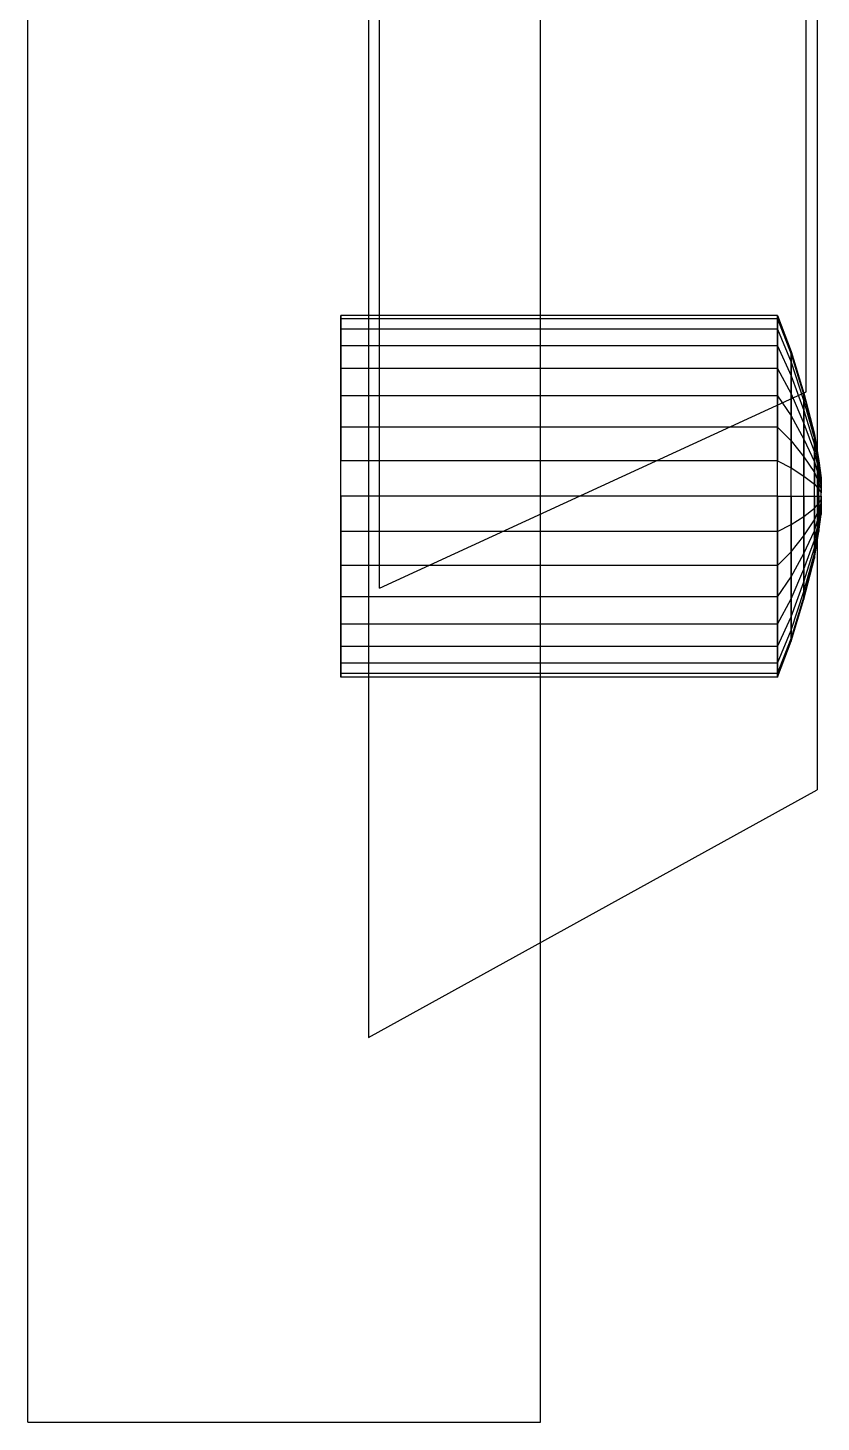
# Model space of a CAD drawing. Extents: x -13.9 to 0.5, y -16.8 to 31.2.
# Drawn here: x -4.03 to -3.242, y 25.534 to 26.919 of the extents above; entities that cross this region are included whole.
import ezdxf

# ---------------------------------------------------------------- set-up
doc = ezdxf.new("R2010")
doc.units = 0
doc.header["$MEASUREMENT"] = 0
doc.layers.get('0').update_dxf_attribs({"linetype": 'CONTINUOUS'})

msp = doc.modelspace()

# ---------------------------------------------------------------- linework, layer by layer
for p, q in [((-4.0297, 25.5336, 5.2077), (-4.0297, 30.4851, 5.2077)), ((-4.0297, 25.5336, -0.2027), (-4.0297, 30.4851, -0.2027)), ((-3.5208, 25.5336, 5.2077), (-3.5208, 30.4851, 5.2077)), ((-3.5208, 25.5336, -0.2027), (-3.5208, 30.4851, -0.2027)), ((-3.6916, 30.2144, 4.9036), (-3.6916, 25.9158, 4.9036)), ((-3.6916, 30.2144, 3.361), (-3.6916, 25.9158, 3.361)), ((-3.2461, 29.9683, 4.8153), (-3.2461, 26.1618, 4.8153)), ((-3.2461, 29.9683, 3.4493), (-3.2461, 26.1618, 3.4493)), ((-3.6807, 26.3622, 1.8844), (-3.6807, 29.768, 1.8844)), ((-3.6807, 26.3622, 3.0881), (-3.6807, 29.768, 3.0881)), ((-3.257, 26.5571, 1.9533), (-3.257, 29.5731, 1.9533)), ((-3.257, 26.5571, 3.0192), (-3.257, 29.5731, 3.0192)), ((-3.719, 26.6296, 0.4424), (-3.719, 26.633, 0.4622)), ((-3.719, 26.633, 0.4622), (-3.719, 26.6296, 0.4819)), ((-3.2856, 26.633, 0.4622), (-3.719, 26.633, 0.4622)), ((-3.719, 26.6194, 0.4233), (-3.719, 26.6296, 0.4424)), ((-3.719, 26.6296, 0.4819), (-3.719, 26.6194, 0.501)), ((-3.2856, 26.6296, 0.4424), (-3.719, 26.6296, 0.4424)), ((-3.2856, 26.6296, 0.4819), (-3.719, 26.6296, 0.4819)), ((-3.2856, 26.6296, 0.4424), (-3.2856, 26.633, 0.4622)), ((-3.2856, 26.633, 0.4622), (-3.2856, 26.6296, 0.4819)), ((-3.2856, 26.633, 0.4622), (-3.2718, 26.5973, 0.4622)), ((-3.2856, 26.6194, 0.4233), (-3.2856, 26.6296, 0.4424)), ((-3.2856, 26.6296, 0.4819), (-3.2856, 26.6194, 0.501)), ((-3.2856, 26.6296, 0.4424), (-3.2718, 26.5946, 0.4463)), ((-3.2856, 26.6296, 0.4819), (-3.2718, 26.5946, 0.478)), ((-3.719, 26.6028, 0.4058), (-3.719, 26.6194, 0.4233)), ((-3.719, 26.6194, 0.501), (-3.719, 26.6028, 0.5185)), ((-3.2856, 26.6194, 0.4233), (-3.719, 26.6194, 0.4233)), ((-3.2856, 26.6194, 0.501), (-3.719, 26.6194, 0.501)), ((-3.2856, 26.6028, 0.4058), (-3.2856, 26.6194, 0.4233)), ((-3.2856, 26.6194, 0.501), (-3.2856, 26.6028, 0.5185)), ((-3.2856, 26.6194, 0.4233), (-3.2718, 26.5864, 0.4311)), ((-3.2856, 26.6194, 0.501), (-3.2718, 26.5864, 0.4933)), ((-3.719, 26.5804, 0.3904), (-3.719, 26.6028, 0.4058)), ((-3.719, 26.6028, 0.5185), (-3.719, 26.5804, 0.5339)), ((-3.2856, 26.6028, 0.4058), (-3.719, 26.6028, 0.4058)), ((-3.2856, 26.6028, 0.5185), (-3.719, 26.6028, 0.5185)), ((-3.2856, 26.5804, 0.3904), (-3.2856, 26.6028, 0.4058)), ((-3.2856, 26.6028, 0.5185), (-3.2856, 26.5804, 0.5339)), ((-3.2856, 26.6028, 0.5185), (-3.2718, 26.5731, 0.5073)), ((-3.2856, 26.6028, 0.4058), (-3.2718, 26.5731, 0.417)), ((-3.2718, 26.5946, 0.4463), (-3.2718, 26.5973, 0.4622)), ((-3.2718, 26.5973, 0.4622), (-3.2718, 26.5946, 0.478)), ((-3.2718, 26.5973, 0.4622), (-3.2592, 26.5557, 0.4622)), ((-3.2718, 26.5864, 0.4311), (-3.2718, 26.5946, 0.4463)), ((-3.2718, 26.5946, 0.478), (-3.2718, 26.5864, 0.4933)), ((-3.2718, 26.5946, 0.4463), (-3.2592, 26.5537, 0.4509)), ((-3.2718, 26.5946, 0.478), (-3.2592, 26.5537, 0.4734)), ((-3.719, 26.5532, 0.3778), (-3.719, 26.5804, 0.3904)), ((-3.719, 26.5804, 0.5339), (-3.719, 26.5532, 0.5465)), ((-3.2856, 26.5804, 0.3904), (-3.719, 26.5804, 0.3904)), ((-3.2856, 26.5804, 0.5339), (-3.719, 26.5804, 0.5339)), ((-3.2856, 26.5532, 0.3778), (-3.2856, 26.5804, 0.3904)), ((-3.2856, 26.5804, 0.5339), (-3.2856, 26.5532, 0.5465)), ((-3.2856, 26.5804, 0.5339), (-3.2718, 26.5552, 0.5196)), ((-3.2856, 26.5804, 0.3904), (-3.2718, 26.5552, 0.4047)), ((-3.2718, 26.5731, 0.417), (-3.2718, 26.5864, 0.4311)), ((-3.2718, 26.5864, 0.4933), (-3.2718, 26.5731, 0.5073)), ((-3.2718, 26.5864, 0.4311), (-3.2592, 26.5479, 0.44)), ((-3.2718, 26.5864, 0.4933), (-3.2592, 26.5479, 0.4843)), ((-3.2718, 26.5552, 0.4047), (-3.2718, 26.5731, 0.417)), ((-3.2718, 26.5731, 0.5073), (-3.2718, 26.5552, 0.5196)), ((-3.2718, 26.5731, 0.417), (-3.2592, 26.5385, 0.4301)), ((-3.2718, 26.5731, 0.5073), (-3.2592, 26.5385, 0.4942)), ((-3.719, 26.5221, 0.3684), (-3.719, 26.5532, 0.3778)), ((-3.719, 26.5532, 0.5465), (-3.719, 26.5221, 0.5559)), ((-3.2856, 26.5532, 0.3778), (-3.719, 26.5532, 0.3778)), ((-3.2856, 26.5532, 0.5465), (-3.719, 26.5532, 0.5465)), ((-3.6807, 26.3622, 3.0881), (-3.257, 26.5571, 3.0192)), ((-3.6807, 26.3622, 1.8844), (-3.257, 26.5571, 1.9533)), ((-3.2856, 26.5221, 0.3684), (-3.2856, 26.5532, 0.3778)), ((-3.2856, 26.5532, 0.5465), (-3.2856, 26.5221, 0.5559)), ((-3.2856, 26.5532, 0.5465), (-3.2718, 26.5334, 0.5297)), ((-3.2856, 26.5532, 0.3778), (-3.2718, 26.5334, 0.3946)), ((-3.2718, 26.5334, 0.3946), (-3.2718, 26.5552, 0.4047)), ((-3.2718, 26.5552, 0.5196), (-3.2718, 26.5334, 0.5297)), ((-3.2718, 26.5552, 0.4047), (-3.2592, 26.5257, 0.4213)), ((-3.2718, 26.5552, 0.5196), (-3.2592, 26.5257, 0.503)), ((-3.2592, 26.5537, 0.4509), (-3.2592, 26.5557, 0.4622)), ((-3.2592, 26.5557, 0.4622), (-3.2592, 26.5537, 0.4734)), ((-3.2592, 26.5557, 0.4622), (-3.2488, 26.515, 0.4622)), ((-3.2592, 26.5479, 0.44), (-3.2592, 26.5537, 0.4509)), ((-3.2592, 26.5537, 0.4734), (-3.2592, 26.5479, 0.4843)), ((-3.2592, 26.5537, 0.4509), (-3.2488, 26.5138, 0.4554)), ((-3.2592, 26.5537, 0.4734), (-3.2488, 26.5138, 0.4689)), ((-3.257, 26.5571, 3.0192), (-3.257, 26.5571, 1.9533)), ((-3.2592, 26.5385, 0.4301), (-3.2592, 26.5479, 0.44)), ((-3.2592, 26.5479, 0.4843), (-3.2592, 26.5385, 0.4942)), ((-3.2592, 26.5479, 0.44), (-3.2488, 26.5103, 0.4488)), ((-3.2592, 26.5479, 0.4843), (-3.2488, 26.5103, 0.4755)), ((-3.2592, 26.5257, 0.4213), (-3.2592, 26.5385, 0.4301)), ((-3.2592, 26.5385, 0.4942), (-3.2592, 26.5257, 0.503)), ((-3.2592, 26.5385, 0.4301), (-3.2488, 26.5046, 0.4428)), ((-3.2592, 26.5385, 0.4942), (-3.2488, 26.5046, 0.4815)), ((-3.2718, 26.5085, 0.3871), (-3.2718, 26.5334, 0.3946)), ((-3.2718, 26.5334, 0.5297), (-3.2718, 26.5085, 0.5372)), ((-3.2718, 26.5334, 0.3946), (-3.2592, 26.5102, 0.4141)), ((-3.2718, 26.5334, 0.5297), (-3.2592, 26.5102, 0.5102)), ((-3.2592, 26.5102, 0.4141), (-3.2592, 26.5257, 0.4213)), ((-3.2592, 26.5257, 0.503), (-3.2592, 26.5102, 0.5102)), ((-3.2592, 26.5257, 0.4213), (-3.2488, 26.497, 0.4375)), ((-3.2592, 26.5257, 0.503), (-3.2488, 26.497, 0.4868)), ((-3.719, 26.4884, 0.3627), (-3.719, 26.5221, 0.3684)), ((-3.719, 26.5221, 0.5559), (-3.719, 26.4884, 0.5616)), ((-3.2856, 26.5221, 0.5559), (-3.719, 26.5221, 0.5559)), ((-3.2856, 26.5221, 0.3684), (-3.719, 26.5221, 0.3684)), ((-3.2856, 26.4884, 0.3627), (-3.2856, 26.5221, 0.3684)), ((-3.2856, 26.5221, 0.5559), (-3.2856, 26.4884, 0.5616)), ((-3.2856, 26.5221, 0.5559), (-3.2718, 26.5085, 0.5372)), ((-3.2856, 26.5221, 0.3684), (-3.2718, 26.5085, 0.3871)), ((-3.2592, 26.4925, 0.4088), (-3.2592, 26.5102, 0.4141)), ((-3.2592, 26.5102, 0.5102), (-3.2592, 26.4925, 0.5155)), ((-3.2592, 26.5102, 0.5102), (-3.2488, 26.4876, 0.4911)), ((-3.2592, 26.5102, 0.4141), (-3.2488, 26.4876, 0.4332)), ((-3.2488, 26.5138, 0.4554), (-3.2488, 26.515, 0.4622)), ((-3.2488, 26.515, 0.4622), (-3.2488, 26.5138, 0.4689)), ((-3.2488, 26.515, 0.4622), (-3.2445, 26.4884, 0.4622)), ((-3.2488, 26.5103, 0.4488), (-3.2488, 26.5138, 0.4554)), ((-3.2488, 26.5138, 0.4689), (-3.2488, 26.5103, 0.4755)), ((-3.2488, 26.5138, 0.4554), (-3.2445, 26.4877, 0.4583)), ((-3.2488, 26.5138, 0.4689), (-3.2445, 26.4877, 0.466)), ((-3.2488, 26.5046, 0.4428), (-3.2488, 26.5103, 0.4488)), ((-3.2488, 26.5103, 0.4755), (-3.2488, 26.5046, 0.4815)), ((-3.2488, 26.5103, 0.4755), (-3.2445, 26.4857, 0.4697)), ((-3.2488, 26.5103, 0.4488), (-3.2445, 26.4857, 0.4546)), ((-3.2718, 26.4815, 0.3824), (-3.2718, 26.5085, 0.3871)), ((-3.2718, 26.5085, 0.5372), (-3.2718, 26.4815, 0.5419)), ((-3.2718, 26.5085, 0.5372), (-3.2592, 26.4925, 0.5155)), ((-3.2718, 26.5085, 0.3871), (-3.2592, 26.4925, 0.4088)), ((-3.2488, 26.497, 0.4375), (-3.2488, 26.5046, 0.4428)), ((-3.2488, 26.5046, 0.4815), (-3.2488, 26.497, 0.4868)), ((-3.2488, 26.5046, 0.4815), (-3.2445, 26.4825, 0.4731)), ((-3.2488, 26.5046, 0.4428), (-3.2445, 26.4825, 0.4512)), ((-3.2488, 26.4876, 0.4332), (-3.2488, 26.497, 0.4375)), ((-3.2488, 26.497, 0.4868), (-3.2488, 26.4876, 0.4911)), ((-3.2488, 26.497, 0.4868), (-3.2445, 26.4781, 0.4761)), ((-3.2488, 26.497, 0.4375), (-3.2445, 26.4781, 0.4482)), ((-3.719, 26.4534, 0.3607), (-3.719, 26.4884, 0.3627)), ((-3.719, 26.4534, 0.5636), (-3.719, 26.4884, 0.5616)), ((-3.2856, 26.4884, 0.5616), (-3.719, 26.4884, 0.5616)), ((-3.2856, 26.4884, 0.3627), (-3.719, 26.4884, 0.3627)), ((-3.2856, 26.4534, 0.3607), (-3.2856, 26.4884, 0.3627)), ((-3.2856, 26.4534, 0.5636), (-3.2856, 26.4884, 0.5616)), ((-3.2856, 26.4884, 0.3627), (-3.2718, 26.4815, 0.3824)), ((-3.2856, 26.4884, 0.5616), (-3.2718, 26.4815, 0.5419)), ((-3.2718, 26.4534, 0.3809), (-3.2718, 26.4815, 0.3824)), ((-3.2718, 26.4534, 0.5434), (-3.2718, 26.4815, 0.5419)), ((-3.2718, 26.4815, 0.5419), (-3.2592, 26.4733, 0.5188)), ((-3.2718, 26.4815, 0.3824), (-3.2592, 26.4733, 0.4055)), ((-3.2592, 26.4733, 0.4055), (-3.2592, 26.4925, 0.4088)), ((-3.2592, 26.4925, 0.5155), (-3.2592, 26.4733, 0.5188)), ((-3.2592, 26.4925, 0.5155), (-3.2488, 26.477, 0.4943)), ((-3.2592, 26.4925, 0.4088), (-3.2488, 26.477, 0.43)), ((-3.2488, 26.477, 0.43), (-3.2488, 26.4876, 0.4332)), ((-3.2488, 26.4876, 0.4911), (-3.2488, 26.477, 0.4943)), ((-3.2488, 26.4876, 0.4911), (-3.2445, 26.4728, 0.4786)), ((-3.2488, 26.4876, 0.4332), (-3.2445, 26.4728, 0.4457)), ((-3.2445, 26.4877, 0.4583), (-3.2445, 26.4884, 0.4622)), ((-3.2445, 26.4884, 0.4622), (-3.2445, 26.4877, 0.466)), ((-3.2445, 26.4884, 0.4622), (-3.2422, 26.4715, 0.4622)), ((-3.2445, 26.4857, 0.4546), (-3.2445, 26.4877, 0.4583)), ((-3.2445, 26.4877, 0.466), (-3.2445, 26.4857, 0.4697)), ((-3.2445, 26.4877, 0.4583), (-3.2422, 26.4712, 0.4602)), ((-3.2445, 26.4877, 0.466), (-3.2422, 26.4712, 0.4641)), ((-3.2445, 26.4825, 0.4512), (-3.2445, 26.4857, 0.4546)), ((-3.2445, 26.4857, 0.4697), (-3.2445, 26.4825, 0.4731)), ((-3.2445, 26.4857, 0.4697), (-3.2422, 26.4701, 0.4661)), ((-3.2445, 26.4857, 0.4546), (-3.2422, 26.4701, 0.4582)), ((-3.2445, 26.4781, 0.4482), (-3.2445, 26.4825, 0.4512)), ((-3.2445, 26.4825, 0.4731), (-3.2445, 26.4781, 0.4761)), ((-3.2445, 26.4825, 0.4731), (-3.2422, 26.4685, 0.4678)), ((-3.2445, 26.4825, 0.4512), (-3.2422, 26.4685, 0.4565)), ((-3.2592, 26.4534, 0.4044), (-3.2592, 26.4733, 0.4055)), ((-3.2592, 26.4534, 0.5199), (-3.2592, 26.4733, 0.5188)), ((-3.2592, 26.4733, 0.4055), (-3.2488, 26.4654, 0.428)), ((-3.2592, 26.4733, 0.5188), (-3.2488, 26.4654, 0.4963)), ((-3.2488, 26.4654, 0.428), (-3.2488, 26.477, 0.43)), ((-3.2488, 26.477, 0.4943), (-3.2488, 26.4654, 0.4963)), ((-3.2488, 26.477, 0.4943), (-3.2445, 26.4668, 0.4804)), ((-3.2488, 26.477, 0.43), (-3.2445, 26.4668, 0.4439)), ((-3.2445, 26.4728, 0.4457), (-3.2445, 26.4781, 0.4482)), ((-3.2445, 26.4781, 0.4761), (-3.2445, 26.4728, 0.4786)), ((-3.2445, 26.4781, 0.4761), (-3.2422, 26.4662, 0.4694)), ((-3.2445, 26.4781, 0.4482), (-3.2422, 26.4662, 0.4549)), ((-3.2445, 26.4668, 0.4439), (-3.2445, 26.4728, 0.4457)), ((-3.2445, 26.4728, 0.4786), (-3.2445, 26.4668, 0.4804)), ((-3.2445, 26.4728, 0.4786), (-3.2422, 26.4635, 0.4707)), ((-3.2445, 26.4728, 0.4457), (-3.2422, 26.4635, 0.4536)), ((-3.2422, 26.4712, 0.4602), (-3.2422, 26.4715, 0.4622)), ((-3.2422, 26.4715, 0.4622), (-3.2422, 26.4712, 0.4641)), ((-3.2422, 26.4701, 0.4582), (-3.2422, 26.4712, 0.4602)), ((-3.2422, 26.4712, 0.4641), (-3.2422, 26.4701, 0.4661)), ((-3.2422, 26.4685, 0.4565), (-3.2422, 26.4701, 0.4582)), ((-3.2422, 26.4701, 0.4661), (-3.2422, 26.4685, 0.4678)), ((-3.2422, 26.4662, 0.4549), (-3.2422, 26.4685, 0.4565)), ((-3.2422, 26.4685, 0.4678), (-3.2422, 26.4662, 0.4694)), ((-3.2488, 26.4534, 0.4274), (-3.2488, 26.4654, 0.428)), ((-3.2488, 26.4534, 0.497), (-3.2488, 26.4654, 0.4963)), ((-3.2488, 26.4654, 0.428), (-3.2445, 26.4602, 0.4428)), ((-3.2488, 26.4654, 0.4963), (-3.2445, 26.4602, 0.4815)), ((-3.2445, 26.4602, 0.4428), (-3.2445, 26.4668, 0.4439)), ((-3.2445, 26.4668, 0.4804), (-3.2445, 26.4602, 0.4815)), ((-3.2445, 26.4668, 0.4804), (-3.2422, 26.4603, 0.4716)), ((-3.2445, 26.4668, 0.4439), (-3.2422, 26.4603, 0.4527)), ((-3.2445, 26.4534, 0.4424), (-3.2445, 26.4602, 0.4428)), ((-3.2445, 26.4534, 0.4819), (-3.2445, 26.4602, 0.4815)), ((-3.2445, 26.4602, 0.4428), (-3.2422, 26.4569, 0.4521)), ((-3.2445, 26.4602, 0.4815), (-3.2422, 26.4569, 0.4722)), ((-3.2422, 26.4635, 0.4536), (-3.2422, 26.4662, 0.4549)), ((-3.2422, 26.4662, 0.4694), (-3.2422, 26.4635, 0.4707)), ((-3.2422, 26.4603, 0.4527), (-3.2422, 26.4635, 0.4536)), ((-3.2422, 26.4635, 0.4707), (-3.2422, 26.4603, 0.4716)), ((-3.2422, 26.4569, 0.4521), (-3.2422, 26.4603, 0.4527)), ((-3.2422, 26.4603, 0.4716), (-3.2422, 26.4569, 0.4722)), ((-3.2422, 26.4534, 0.4519), (-3.2422, 26.4569, 0.4521)), ((-3.2422, 26.4534, 0.4724), (-3.2422, 26.4569, 0.4722)), ((-3.719, 26.4534, 0.5636), (-3.719, 26.4183, 0.5616)), ((-3.719, 26.4183, 0.3627), (-3.719, 26.4534, 0.3607)), ((-3.2856, 26.4534, 0.5636), (-3.719, 26.4534, 0.5636)), ((-3.2856, 26.4534, 0.3607), (-3.719, 26.4534, 0.3607)), ((-3.2856, 26.4534, 0.5636), (-3.2856, 26.4183, 0.5616)), ((-3.2856, 26.4183, 0.3627), (-3.2856, 26.4534, 0.3607)), ((-3.2856, 26.4534, 0.5636), (-3.2718, 26.4534, 0.5434)), ((-3.2856, 26.4534, 0.3607), (-3.2718, 26.4534, 0.3809)), ((-3.2718, 26.4534, 0.5434), (-3.2718, 26.4253, 0.5419)), ((-3.2718, 26.4253, 0.3824), (-3.2718, 26.4534, 0.3809)), ((-3.2718, 26.4534, 0.5434), (-3.2592, 26.4534, 0.5199)), ((-3.2718, 26.4534, 0.3809), (-3.2592, 26.4534, 0.4044)), ((-3.2592, 26.4534, 0.5199), (-3.2592, 26.4334, 0.5188)), ((-3.2592, 26.4334, 0.4055), (-3.2592, 26.4534, 0.4044)), ((-3.2592, 26.4534, 0.5199), (-3.2488, 26.4534, 0.497)), ((-3.2592, 26.4534, 0.4044), (-3.2488, 26.4534, 0.4274)), ((-3.2592, 26.4334, 0.5188), (-3.2488, 26.4414, 0.4963)), ((-3.2592, 26.4334, 0.4055), (-3.2488, 26.4414, 0.428)), ((-3.2488, 26.4534, 0.497), (-3.2488, 26.4414, 0.4963)), ((-3.2488, 26.4414, 0.428), (-3.2488, 26.4534, 0.4274)), ((-3.2488, 26.4534, 0.497), (-3.2445, 26.4534, 0.4819)), ((-3.2488, 26.4534, 0.4274), (-3.2445, 26.4534, 0.4424)), ((-3.2488, 26.4414, 0.4963), (-3.2445, 26.4466, 0.4815)), ((-3.2488, 26.4414, 0.428), (-3.2445, 26.4466, 0.4428)), ((-3.2488, 26.4414, 0.4963), (-3.2488, 26.4298, 0.4943)), ((-3.2488, 26.4298, 0.43), (-3.2488, 26.4414, 0.428)), ((-3.2488, 26.4298, 0.43), (-3.2445, 26.44, 0.4439)), ((-3.2488, 26.4298, 0.4943), (-3.2445, 26.44, 0.4804)), ((-3.2445, 26.4534, 0.4819), (-3.2445, 26.4466, 0.4815)), ((-3.2445, 26.4466, 0.4428), (-3.2445, 26.4534, 0.4424)), ((-3.2445, 26.4534, 0.4819), (-3.2422, 26.4534, 0.4724)), ((-3.2445, 26.4534, 0.4424), (-3.2422, 26.4534, 0.4519)), ((-3.2445, 26.4466, 0.4815), (-3.2422, 26.4498, 0.4722)), ((-3.2445, 26.4466, 0.4428), (-3.2422, 26.4498, 0.4521)), ((-3.2445, 26.4466, 0.4815), (-3.2445, 26.44, 0.4804)), ((-3.2445, 26.44, 0.4439), (-3.2445, 26.4466, 0.4428)), ((-3.2445, 26.44, 0.4439), (-3.2422, 26.4464, 0.4527)), ((-3.2445, 26.44, 0.4804), (-3.2422, 26.4464, 0.4716)), ((-3.2445, 26.4339, 0.4457), (-3.2422, 26.4433, 0.4536)), ((-3.2445, 26.4339, 0.4786), (-3.2422, 26.4433, 0.4707)), ((-3.2445, 26.4286, 0.4761), (-3.2422, 26.4406, 0.4694)), ((-3.2445, 26.4286, 0.4482), (-3.2422, 26.4406, 0.4549)), ((-3.2445, 26.44, 0.4804), (-3.2445, 26.4339, 0.4786)), ((-3.2445, 26.4339, 0.4457), (-3.2445, 26.44, 0.4439)), ((-3.2422, 26.4534, 0.4724), (-3.2422, 26.4498, 0.4722)), ((-3.2422, 26.4498, 0.4521), (-3.2422, 26.4534, 0.4519)), ((-3.2422, 26.4498, 0.4722), (-3.2422, 26.4464, 0.4716)), ((-3.2422, 26.4464, 0.4527), (-3.2422, 26.4498, 0.4521)), ((-3.2422, 26.4464, 0.4716), (-3.2422, 26.4433, 0.4707)), ((-3.2422, 26.4433, 0.4536), (-3.2422, 26.4464, 0.4527)), ((-3.2422, 26.4433, 0.4707), (-3.2422, 26.4406, 0.4694)), ((-3.2422, 26.4406, 0.4549), (-3.2422, 26.4433, 0.4536)), ((-3.2422, 26.4406, 0.4694), (-3.2422, 26.4383, 0.4678)), ((-3.2422, 26.4383, 0.4565), (-3.2422, 26.4406, 0.4549)), ((-3.2718, 26.4253, 0.5419), (-3.2592, 26.4334, 0.5188)), ((-3.2718, 26.4253, 0.3824), (-3.2592, 26.4334, 0.4055)), ((-3.2592, 26.4334, 0.5188), (-3.2592, 26.4142, 0.5155)), ((-3.2592, 26.4142, 0.4088), (-3.2592, 26.4334, 0.4055)), ((-3.2592, 26.4142, 0.4088), (-3.2488, 26.4298, 0.43)), ((-3.2592, 26.4142, 0.5155), (-3.2488, 26.4298, 0.4943)), ((-3.2488, 26.4191, 0.4332), (-3.2445, 26.4339, 0.4457)), ((-3.2488, 26.4191, 0.4911), (-3.2445, 26.4339, 0.4786)), ((-3.2488, 26.4298, 0.4943), (-3.2488, 26.4191, 0.4911)), ((-3.2488, 26.4191, 0.4332), (-3.2488, 26.4298, 0.43)), ((-3.2488, 26.4098, 0.4375), (-3.2445, 26.4286, 0.4482)), ((-3.2488, 26.4098, 0.4868), (-3.2445, 26.4286, 0.4761)), ((-3.2445, 26.4243, 0.4731), (-3.2422, 26.4383, 0.4678)), ((-3.2445, 26.4243, 0.4512), (-3.2422, 26.4383, 0.4565)), ((-3.2445, 26.421, 0.4697), (-3.2422, 26.4366, 0.4661)), ((-3.2445, 26.421, 0.4546), (-3.2422, 26.4366, 0.4582)), ((-3.2445, 26.419, 0.466), (-3.2422, 26.4356, 0.4641)), ((-3.2445, 26.419, 0.4583), (-3.2422, 26.4356, 0.4602)), ((-3.2445, 26.4184, 0.4622), (-3.2422, 26.4353, 0.4622)), ((-3.2445, 26.4339, 0.4786), (-3.2445, 26.4286, 0.4761)), ((-3.2445, 26.4286, 0.4482), (-3.2445, 26.4339, 0.4457)), ((-3.2445, 26.4286, 0.4761), (-3.2445, 26.4243, 0.4731)), ((-3.2445, 26.4243, 0.4512), (-3.2445, 26.4286, 0.4482)), ((-3.2422, 26.4383, 0.4678), (-3.2422, 26.4366, 0.4661)), ((-3.2422, 26.4366, 0.4582), (-3.2422, 26.4383, 0.4565)), ((-3.2422, 26.4366, 0.4661), (-3.2422, 26.4356, 0.4641)), ((-3.2422, 26.4356, 0.4602), (-3.2422, 26.4366, 0.4582)), ((-3.2422, 26.4356, 0.4641), (-3.2422, 26.4353, 0.4622)), ((-3.2422, 26.4353, 0.4622), (-3.2422, 26.4356, 0.4602)), ((-3.719, 26.4183, 0.5616), (-3.719, 26.3846, 0.5559)), ((-3.719, 26.3846, 0.3684), (-3.719, 26.4183, 0.3627)), ((-3.2856, 26.4183, 0.5616), (-3.719, 26.4183, 0.5616)), ((-3.2856, 26.4183, 0.3627), (-3.719, 26.4183, 0.3627)), ((-3.2856, 26.4183, 0.5616), (-3.2718, 26.4253, 0.5419)), ((-3.2856, 26.4183, 0.3627), (-3.2718, 26.4253, 0.3824)), ((-3.2856, 26.4183, 0.5616), (-3.2856, 26.3846, 0.5559)), ((-3.2856, 26.3846, 0.3684), (-3.2856, 26.4183, 0.3627)), ((-3.2718, 26.4253, 0.5419), (-3.2718, 26.3983, 0.5372)), ((-3.2718, 26.3983, 0.3871), (-3.2718, 26.4253, 0.3824)), ((-3.2718, 26.3983, 0.3871), (-3.2592, 26.4142, 0.4088)), ((-3.2718, 26.3983, 0.5372), (-3.2592, 26.4142, 0.5155)), ((-3.2592, 26.3965, 0.4141), (-3.2488, 26.4191, 0.4332)), ((-3.2592, 26.3965, 0.5102), (-3.2488, 26.4191, 0.4911)), ((-3.2592, 26.4142, 0.5155), (-3.2592, 26.3965, 0.5102)), ((-3.2592, 26.3965, 0.4141), (-3.2592, 26.4142, 0.4088)), ((-3.2488, 26.4021, 0.4428), (-3.2445, 26.4243, 0.4512)), ((-3.2488, 26.4021, 0.4815), (-3.2445, 26.4243, 0.4731)), ((-3.2488, 26.3964, 0.4488), (-3.2445, 26.421, 0.4546)), ((-3.2488, 26.3964, 0.4755), (-3.2445, 26.421, 0.4697)), ((-3.2488, 26.4191, 0.4911), (-3.2488, 26.4098, 0.4868)), ((-3.2488, 26.4098, 0.4375), (-3.2488, 26.4191, 0.4332)), ((-3.2488, 26.3929, 0.4689), (-3.2445, 26.419, 0.466)), ((-3.2488, 26.3929, 0.4554), (-3.2445, 26.419, 0.4583)), ((-3.2488, 26.3917, 0.4622), (-3.2445, 26.4184, 0.4622)), ((-3.2445, 26.4243, 0.4731), (-3.2445, 26.421, 0.4697)), ((-3.2445, 26.421, 0.4546), (-3.2445, 26.4243, 0.4512)), ((-3.2445, 26.421, 0.4697), (-3.2445, 26.419, 0.466)), ((-3.2445, 26.419, 0.4583), (-3.2445, 26.421, 0.4546)), ((-3.2445, 26.419, 0.466), (-3.2445, 26.4184, 0.4622)), ((-3.2445, 26.4184, 0.4622), (-3.2445, 26.419, 0.4583)), ((-3.2856, 26.3846, 0.3684), (-3.2718, 26.3983, 0.3871)), ((-3.2856, 26.3846, 0.5559), (-3.2718, 26.3983, 0.5372)), ((-3.2718, 26.3983, 0.5372), (-3.2718, 26.3734, 0.5297)), ((-3.2718, 26.3734, 0.3946), (-3.2718, 26.3983, 0.3871)), ((-3.2592, 26.381, 0.4213), (-3.2488, 26.4098, 0.4375)), ((-3.2592, 26.381, 0.503), (-3.2488, 26.4098, 0.4868)), ((-3.2592, 26.3683, 0.4301), (-3.2488, 26.4021, 0.4428)), ((-3.2592, 26.3683, 0.4942), (-3.2488, 26.4021, 0.4815)), ((-3.2488, 26.4098, 0.4868), (-3.2488, 26.4021, 0.4815)), ((-3.2488, 26.4021, 0.4428), (-3.2488, 26.4098, 0.4375)), ((-3.2488, 26.4021, 0.4815), (-3.2488, 26.3964, 0.4755)), ((-3.2488, 26.3964, 0.4488), (-3.2488, 26.4021, 0.4428)), ((-3.719, 26.3846, 0.5559), (-3.719, 26.3536, 0.5465)), ((-3.719, 26.3536, 0.3778), (-3.719, 26.3846, 0.3684)), ((-3.2856, 26.3846, 0.3684), (-3.719, 26.3846, 0.3684)), ((-3.2856, 26.3846, 0.5559), (-3.719, 26.3846, 0.5559)), ((-3.2856, 26.3846, 0.5559), (-3.2856, 26.3536, 0.5465)), ((-3.2856, 26.3536, 0.3778), (-3.2856, 26.3846, 0.3684)), ((-3.2718, 26.3734, 0.3946), (-3.2592, 26.3965, 0.4141)), ((-3.2718, 26.3734, 0.5297), (-3.2592, 26.3965, 0.5102)), ((-3.2592, 26.3965, 0.5102), (-3.2592, 26.381, 0.503)), ((-3.2592, 26.381, 0.4213), (-3.2592, 26.3965, 0.4141)), ((-3.2592, 26.3589, 0.44), (-3.2488, 26.3964, 0.4488)), ((-3.2592, 26.3589, 0.4843), (-3.2488, 26.3964, 0.4755)), ((-3.2592, 26.353, 0.4734), (-3.2488, 26.3929, 0.4689)), ((-3.2592, 26.353, 0.4509), (-3.2488, 26.3929, 0.4554)), ((-3.2592, 26.3511, 0.4622), (-3.2488, 26.3917, 0.4622)), ((-3.2488, 26.3964, 0.4755), (-3.2488, 26.3929, 0.4689)), ((-3.2488, 26.3929, 0.4554), (-3.2488, 26.3964, 0.4488)), ((-3.2488, 26.3929, 0.4689), (-3.2488, 26.3917, 0.4622)), ((-3.2488, 26.3917, 0.4622), (-3.2488, 26.3929, 0.4554)), ((-3.2856, 26.3536, 0.3778), (-3.2718, 26.3734, 0.3946)), ((-3.2856, 26.3536, 0.5465), (-3.2718, 26.3734, 0.5297)), ((-3.2718, 26.3516, 0.5196), (-3.2592, 26.381, 0.503)), ((-3.2718, 26.3516, 0.4047), (-3.2592, 26.381, 0.4213)), ((-3.2718, 26.3734, 0.5297), (-3.2718, 26.3516, 0.5196)), ((-3.2718, 26.3516, 0.4047), (-3.2718, 26.3734, 0.3946)), ((-3.2592, 26.381, 0.503), (-3.2592, 26.3683, 0.4942)), ((-3.2592, 26.3683, 0.4301), (-3.2592, 26.381, 0.4213)), ((-3.6807, 26.3622, 3.0881), (-3.6807, 26.3622, 1.8844)), ((-3.2718, 26.3337, 0.5073), (-3.2592, 26.3683, 0.4942)), ((-3.2718, 26.3337, 0.417), (-3.2592, 26.3683, 0.4301)), ((-3.2718, 26.3204, 0.4933), (-3.2592, 26.3589, 0.4843)), ((-3.2718, 26.3204, 0.4311), (-3.2592, 26.3589, 0.44)), ((-3.2592, 26.3683, 0.4942), (-3.2592, 26.3589, 0.4843)), ((-3.2592, 26.3589, 0.44), (-3.2592, 26.3683, 0.4301)), ((-3.2592, 26.3589, 0.4843), (-3.2592, 26.353, 0.4734)), ((-3.2592, 26.353, 0.4509), (-3.2592, 26.3589, 0.44)), ((-3.719, 26.3536, 0.5465), (-3.719, 26.3264, 0.5339)), ((-3.719, 26.3264, 0.3904), (-3.719, 26.3536, 0.3778)), ((-3.2856, 26.3536, 0.5465), (-3.719, 26.3536, 0.5465)), ((-3.2856, 26.3536, 0.3778), (-3.719, 26.3536, 0.3778)), ((-3.2856, 26.3536, 0.5465), (-3.2856, 26.3264, 0.5339)), ((-3.2856, 26.3264, 0.3904), (-3.2856, 26.3536, 0.3778)), ((-3.2856, 26.3264, 0.3904), (-3.2718, 26.3516, 0.4047)), ((-3.2856, 26.3264, 0.5339), (-3.2718, 26.3516, 0.5196)), ((-3.2718, 26.3122, 0.478), (-3.2592, 26.353, 0.4734)), ((-3.2718, 26.3122, 0.4463), (-3.2592, 26.353, 0.4509)), ((-3.2718, 26.3516, 0.5196), (-3.2718, 26.3337, 0.5073)), ((-3.2718, 26.3337, 0.417), (-3.2718, 26.3516, 0.4047)), ((-3.2718, 26.3094, 0.4622), (-3.2592, 26.3511, 0.4622)), ((-3.2592, 26.353, 0.4734), (-3.2592, 26.3511, 0.4622)), ((-3.2592, 26.3511, 0.4622), (-3.2592, 26.353, 0.4509)), ((-3.2856, 26.304, 0.4058), (-3.2718, 26.3337, 0.417)), ((-3.2856, 26.304, 0.5185), (-3.2718, 26.3337, 0.5073)), ((-3.2718, 26.3337, 0.5073), (-3.2718, 26.3204, 0.4933)), ((-3.2718, 26.3204, 0.4311), (-3.2718, 26.3337, 0.417)), ((-3.719, 26.3264, 0.5339), (-3.719, 26.304, 0.5185)), ((-3.719, 26.304, 0.4058), (-3.719, 26.3264, 0.3904)), ((-3.2856, 26.3264, 0.5339), (-3.719, 26.3264, 0.5339)), ((-3.2856, 26.3264, 0.3904), (-3.719, 26.3264, 0.3904)), ((-3.2856, 26.3264, 0.5339), (-3.2856, 26.304, 0.5185)), ((-3.2856, 26.304, 0.4058), (-3.2856, 26.3264, 0.3904)), ((-3.2856, 26.2874, 0.4233), (-3.2718, 26.3204, 0.4311)), ((-3.2856, 26.2874, 0.501), (-3.2718, 26.3204, 0.4933)), ((-3.2718, 26.3204, 0.4933), (-3.2718, 26.3122, 0.478)), ((-3.2718, 26.3122, 0.4463), (-3.2718, 26.3204, 0.4311)), ((-3.719, 26.304, 0.5185), (-3.719, 26.2874, 0.501)), ((-3.719, 26.2874, 0.4233), (-3.719, 26.304, 0.4058)), ((-3.2856, 26.304, 0.5185), (-3.719, 26.304, 0.5185)), ((-3.2856, 26.304, 0.4058), (-3.719, 26.304, 0.4058)), ((-3.2856, 26.2772, 0.4424), (-3.2718, 26.3122, 0.4463)), ((-3.2856, 26.2772, 0.4819), (-3.2718, 26.3122, 0.478)), ((-3.2856, 26.2737, 0.4622), (-3.2718, 26.3094, 0.4622)), ((-3.2856, 26.304, 0.5185), (-3.2856, 26.2874, 0.501)), ((-3.2856, 26.2874, 0.4233), (-3.2856, 26.304, 0.4058)), ((-3.2718, 26.3122, 0.478), (-3.2718, 26.3094, 0.4622)), ((-3.2718, 26.3094, 0.4622), (-3.2718, 26.3122, 0.4463)), ((-3.719, 26.2874, 0.501), (-3.719, 26.2772, 0.4819)), ((-3.719, 26.2772, 0.4424), (-3.719, 26.2874, 0.4233)), ((-3.2856, 26.2874, 0.501), (-3.719, 26.2874, 0.501)), ((-3.2856, 26.2874, 0.4233), (-3.719, 26.2874, 0.4233)), ((-3.2856, 26.2874, 0.501), (-3.2856, 26.2772, 0.4819)), ((-3.2856, 26.2772, 0.4424), (-3.2856, 26.2874, 0.4233)), ((-3.719, 26.2772, 0.4819), (-3.719, 26.2737, 0.4622)), ((-3.719, 26.2737, 0.4622), (-3.719, 26.2772, 0.4424)), ((-3.2856, 26.2772, 0.4819), (-3.719, 26.2772, 0.4819)), ((-3.2856, 26.2772, 0.4424), (-3.719, 26.2772, 0.4424)), ((-3.2856, 26.2737, 0.4622), (-3.719, 26.2737, 0.4622)), ((-3.2856, 26.2772, 0.4819), (-3.2856, 26.2737, 0.4622)), ((-3.2856, 26.2737, 0.4622), (-3.2856, 26.2772, 0.4424)), ((-3.6916, 25.9158, 4.9036), (-3.2461, 26.1618, 4.8153)), ((-3.6916, 25.9158, 3.361), (-3.2461, 26.1618, 3.4493)), ((-3.2461, 26.1618, 3.4493), (-3.2461, 26.1618, 4.8153)), ((-3.6916, 25.9158, 3.361), (-3.6916, 25.9158, 4.9036)), ((-4.0297, 25.5336, -0.2027), (-4.0297, 25.5336, 5.2077)), ((-4.0297, 25.5336, -0.2027), (-3.5208, 25.5336, -0.2027)), ((-4.0297, 25.5336, 5.2077), (-3.5208, 25.5336, 5.2077)), ((-3.5208, 25.5336, -0.2027), (-3.5208, 25.5336, 5.2077))]:
    msp.add_line(p, q)

doc.saveas('drawing.dxf')
